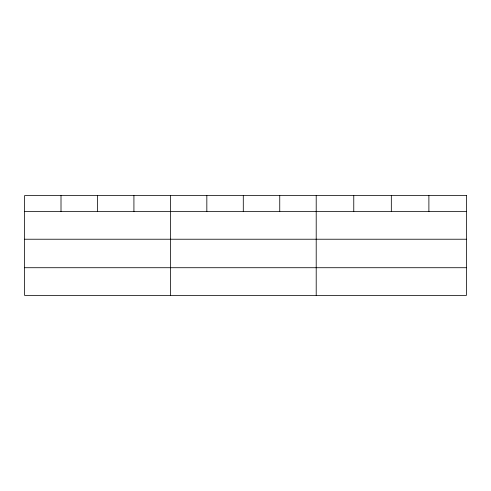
<?xml version="1.0" encoding="UTF-8"?>
<svg xmlns="http://www.w3.org/2000/svg" width="491" height="491" viewBox="0 0 491 491"><rect width="100%" height="100%" fill="white"/><g stroke="black" fill="none" stroke-linecap="round" stroke-linejoin="round"><path stroke-width="0.74" d="M24.55 211.572L466.45 211.572M24.55 239.227L466.45 239.227M24.55 267.718L466.45 267.718M428.888 195.627L428.888 211.572M391.327 195.627L391.327 211.572M353.765 195.627L353.765 211.572M316.204 195.627L316.204 295.373M279.747 195.627L279.747 211.572M243.29 195.627L243.29 211.572M206.834 195.627L206.834 211.572M170.377 195.627L170.377 295.373M133.92 195.627L133.92 211.572M97.464 195.627L97.464 211.572M61.007 195.627L61.007 211.572M466.45 195.627L24.55 195.627L24.55 295.373L466.45 295.373L466.45 195.627"/></g></svg>
